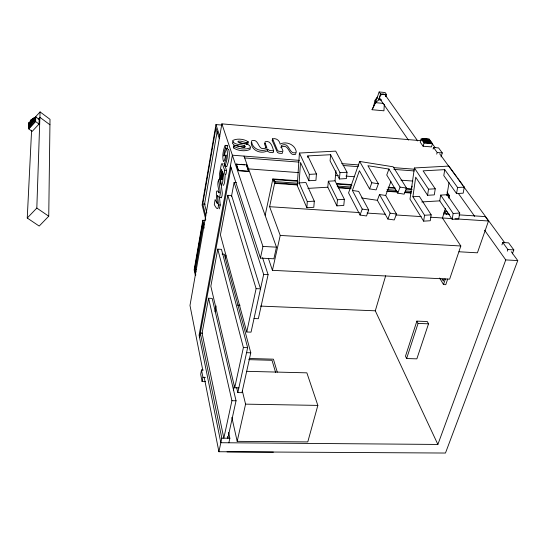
<?xml version="1.0" encoding="UTF-8"?>
<svg xmlns="http://www.w3.org/2000/svg" width="545" height="545" viewBox="0 0 545 545"><rect width="100%" height="100%" fill="white"/><g stroke="black" fill="none" stroke-linecap="round" stroke-linejoin="round"><path stroke-width="0.82" d="M223.859 155.557L224.472 150.836L225.514 148.267L225.126 145.222C223.239 150.229 221.91 156.326 223.484 161.593L224.479 160.162L225.957 154.814L226.304 155.529L225.957 158.983L224.499 163.541L224.86 166.518C226.768 161.225 228.464 154.719 226.727 149.139L226.018 149.861L223.947 156.156L223.859 155.557L225.112 155.659M31.596 130.282L27.25 218.027L39.186 226.066L48.743 216.215L50.011 119.321L40.078 111.929L33.225 119.348M218.749 179.796C216.528 183.897 218.927 188.808 219.199 193.059C214.076 184.462 217.496 204.096 217.339 203.619L215.118 199.565L214.287 204.6C220.718 216.958 217.659 197.011 217.435 195.485L219.553 197.774L220.425 193.025L218.749 179.796L220.602 179.925L222.305 193.155L222.013 195.962L221.216 197.835M219.254 208.864L220.255 205.009L219.56 197.93M27.25 218.027L36.822 208.067L40.078 111.929M28.98 125.009L28.769 128.899L32.189 131.393L39.008 124.049L39.172 119.423L35.786 116.916L34.662 118.136M221.536 178.699L222.462 171.205C223.532 172.234 222.36 183.018 221.536 178.699L222.782 178.787M28.769 128.899L35.595 121.528L35.786 116.916M28.742 124.832L28.619 127.074L29.471 127.694L34.928 121.808L35.091 118.108L34.24 117.482L28.824 123.347M28.619 127.074L34.076 121.174L34.24 117.482M29.273 122.182L28.599 122.911L28.469 125.241L29.321 125.868L33.415 121.446L33.518 119.137L32.666 118.51L31.992 119.246L31.896 121.092L29.171 124.035L29.273 122.182L30.132 122.809L30.064 124.042M28.469 125.241L32.557 120.82L32.666 118.51M31.848 120.513L31.774 121.896L30.922 121.269L30.997 119.886L31.848 120.513L31.167 121.242M224.635 170.347L224.383 172.561A2.963 0.606 -85.9 0 1 223.62 174.291L223.368 173.93L222.776 181.608L222.278 183.828L221.297 185.375C219.001 180.232 222.585 174.216 221.679 169.12L220.8 171.403L220.453 177.002L219.751 179.414L219.594 173.412L221.297 164.658A6.486 1.315 -85.9 0 1 222.285 163.609L224.635 170.347L226.536 170.483L226.284 172.704A2.963 0.613 -85.9 0 1 225.514 174.427L225.255 174.066L224.669 181.737L224.165 183.958L223.178 185.511M384.32 104.299L383.932 110.805L372.065 109.722L375.437 102.651L379.136 91.962L385.117 92.534L386.507 94.489L385.921 96.676M299.423 153.036L297.236 185.532L306.849 207.72L313.811 207.291L314.295 201.153L305.881 182.514L299.116 182.909L300.513 162.512L308.858 180.736L315.937 180.327L316.434 173.971L307.816 155.924L330.624 154.712L339.991 172.642L339.399 178.985L346.402 178.583L347.022 172.247L335.706 151.122L299.423 153.036L309.335 174.373L308.858 180.736M307.7 157.478L307.816 155.924M306.849 207.72L307.305 201.575L299.116 182.909M227.054 148.962L227.463 146.612L227.34 145.679L227.02 145.372L226.679 145.842M327.804 187.221L328.328 181.226L335.025 180.838L344.379 199.327L343.779 205.445L336.885 205.867L327.804 187.221L307.932 188.386M330.624 154.712L330.086 160.904L339.399 178.985M335.025 180.838L335.952 170.687M336.885 205.867L337.457 199.749L328.328 181.226M414.404 167.969L409.99 199.163L423.649 221.161L430.257 220.745L431.177 214.853L419.337 196.37L412.906 196.752L415.706 177.173L427.587 195.28L434.297 194.885L435.251 188.795L423.09 170.851L444.754 169.652L457.589 187.494L456.553 193.564L463.195 193.168L464.258 187.105L448.876 166.082L414.404 167.969L428.513 189.183L427.587 195.28M423.649 221.161L424.548 215.261L412.906 196.752M439.754 200.86L440.673 195.103L447.05 194.722L459.728 213.061L458.706 218.933L452.166 219.349L439.754 200.86L421.762 201.943M444.754 169.652L443.8 175.599L456.553 193.564M447.05 194.722L449.046 182.541M452.166 219.349L453.161 213.477L440.673 195.103M221.767 125.057L215.97 124.567L202.106 205.009L205.772 219.478M205.833 216.052L202.76 203.994L215.895 127.925L219.247 138.403M217.183 131.42L204.552 204.109L206.828 212.952M205.261 220.432L202.808 220.282L194.163 269.87L195.389 275.552M195.805 275.055L194.592 269.448L202.781 222.571L204.15 228.137M203.448 223.457L195.389 269.489L195.914 271.887M421.36 140.705L221.89 123.872L189.987 305.459L202.801 370.28M250.148 148.247L250.046 149.446C245.127 151.721 237.852 150.897 233.423 147.845L233.914 145.57L234.602 145.243L242.014 146.939L244.446 146.884L245.08 146.264C241.571 143.587 234.466 145.774 232.647 140.937L232.858 140.406C237.402 138.212 244.153 138.948 248.275 141.864L247.757 144.118L246.565 144.534M199.525 337.335L231.039 167.574M208.592 298.244L202.072 333.138L223.832 438.18L231.918 400.704L208.592 298.244L212.182 298.394L236.04 400.773L227.851 438.214L227.497 436.552M222.06 254.031L224.268 254.147L250.789 352.806L241.96 392.673L237.824 392.591L247.648 347.676L221.461 249.358L217.762 249.154L210.833 286.254L234.711 387.768L238.86 387.856M227.817 195.301L256.109 288.639L260.517 288.836L231.632 195.56L227.817 195.301L220.425 234.888L246.749 332L251.047 332.15L263.664 274.435L234.105 182.48L236.401 182.643M236.285 164.222L246.408 164.801L248.67 171.45L238.465 170.701L236.285 164.222L237.961 164.345M231.414 196.704L234.105 182.48M238.465 170.701L236.319 164.045M203.162 370.021L201.5 369.98L200.683 374.252L202.1 381.582L205.451 381.657M244.426 145.692L244.092 147.429L235.29 145.447M241.387 164.304L241.599 164.563M244.855 147.423L245.08 146.264M246.681 143.962L246.899 142.81L248.275 141.864M215.016 311.835L216.14 305.997M225.289 258.473L225.937 255.142M202.1 381.582L202.931 377.29L201.5 369.98M246.408 164.801L248.67 171.45M251.524 142.409L251.225 142.763C251.422 150.658 261.144 154.324 267.316 150.883L267.67 149.153L269.564 150.522L273.597 150.788C272.384 146.707 270.715 140.004 265.129 141.761L264.911 142.647L266.839 147.395C257.097 152.893 260.054 138.205 251.865 140.692L251.558 141.046C251.776 148.935 261.498 152.573 267.67 149.153M282.583 152.321L282.371 153.22L281.697 153.397L278.972 153.193L277.439 152.491L272.221 140.508L272.568 138.805C276.192 137.878 279.626 140.426 280.137 144.125C286.309 140.733 295.506 144.766 296.323 152.191L296.037 152.546C288.359 155.093 290.233 141.536 281.731 145.331L281.193 145.931L281.295 146.782L283.039 151.135L282.065 151.673L278.461 151.19L277.391 150.154L272.568 138.805M273.597 150.788L273.236 152.518L272.643 152.655L269.203 152.253L267.316 150.883M265.177 215.241L272.868 178.937L297.434 180.708M273.89 180.872L274.169 179.557L297.856 181.267M445.49 208.469L442.445 217.993L460.818 245.993L449.639 279.163L272.425 270.327L280.232 235.433L269.611 206.705L274.598 183.338L272.868 178.937M511.244 251.681L517.75 260.578L445.469 453.038L218.906 451.73L221.815 438.16L200.315 333.077L202.658 333.159M244.003 156.088L276.465 247.171L273.876 258.8L260.428 258.092L262.935 246.415L221.89 123.872M233.403 390.145L234.473 385.172M234.711 387.768L243.39 347.547L217.762 249.154M246.749 332L256.109 288.639M228.859 442.778L229.854 438.234L228.614 432.451M262.547 257.724L268.099 274.653L258.344 318.702L254.025 318.539M246.81 371.329L306.869 372.841L317.844 405.398L307.782 441.92L237.184 441.334L245.577 404.145L242.348 390.929M372.065 109.722L373.27 107.331L375.137 100.157L377.16 97.133L378.973 99.762L381.214 99.973M379.136 91.962L380.505 93.917L378.973 99.762L375.437 102.651L373.27 107.331M425.304 139.282L421.142 138.927L420.202 142.129L423.104 146.217L431.483 146.912L432.451 143.703L429.167 139.098M422.504 138.6L422.266 139.404L424.603 142.654L431.313 143.219L431.551 142.415L424.841 141.85L422.504 138.6L429.174 139.166M424.753 139.547L424.991 138.743L426.17 140.372L429.521 140.651L428.336 139.03L428.098 139.833L428.888 140.917M423.104 146.217L424.058 142.994L421.142 138.927M424.603 142.654L424.841 141.85M425.713 139.254L425.952 138.45L426.79 138.519L427.675 139.731L427.437 140.535L426.599 140.467L425.713 139.254L426.551 139.322L426.79 138.519M299.362 160.359L232.381 155.196L199.082 335.141L220.841 442.717L437.873 444.441L375.301 310.814L385.669 275.756M411.237 189.347L412.197 186.083M425.386 141.509L425.625 140.705L424.16 138.675L423.921 139.479L425.386 141.509L430.414 141.938L430.659 141.135L425.625 140.705M425.931 141.175L426.17 140.372M426.599 140.467L426.837 139.663L425.952 138.45M433.077 149.085L433.554 147.491L438.589 147.913L442.288 152.927L441.062 156.933M436.722 154.119L437.213 152.511L433.554 147.491M443.984 212.775L444.495 211.174L446.75 211.324L448.603 214.09M448.794 198.148L449.55 195.764L446.989 192.072M233.423 147.845L234.282 146.987M416.87 321.134L405.48 356.192L406.611 358.549L416.857 358.848L428.52 323.825L427.294 321.536L416.87 321.134L418.063 323.423L406.611 358.549M444.134 278.733L443.337 281.138L442.036 278.945M447.67 279.054L445.783 284.688L443.501 284.572L445.388 278.938M459.026 214.859L485.288 216.603L488.497 220.998L477.406 252.819L458.958 251.763M406.529 188.086L393.183 166.804L359.673 161.456L348.568 192.91L360.047 215.043L366.512 215.977L368.706 210.023L358.685 191.411L352.39 190.457L359.393 170.714L369.578 188.897L376.125 189.892L378.38 183.76L367.895 165.714L388.953 169.059L400.078 187.092L406.529 188.086L404.186 194.149L397.755 193.175L386.746 175.006L388.953 169.059M501.925 244.889L502.783 242.518L508.635 242.872L513.826 249.91L512.355 253.875M360.047 215.043L362.221 209.082L352.39 190.457M369.578 188.897L371.819 182.745L359.673 161.456M507.327 251.156L507.913 249.562L502.783 242.518M437.873 444.441L505.76 259.911L484.56 230.181M377.351 200.315L379.49 194.538L385.683 195.471L396.508 214.069L394.239 219.955L387.883 219.042L377.351 200.315L361.58 197.971M385.683 195.471L390.949 181.444M387.883 219.042L390.131 213.143L379.49 194.538M397.755 193.175L400.078 187.092M241.074 164.406L241.653 164.427M280.825 147.641L281.37 147.041C289.879 143.233 287.978 156.824 295.656 154.269L295.84 153.363M30.997 119.886L30.316 120.615L30.241 122.005L30.922 121.269M32.843 119.873L33.518 119.137M30.029 124.662L32.755 121.719M38.164 119.205L39.901 117.332L49.936 124.771M233.049 141.7L232.408 143.294L233.982 144.881M241.122 164.345L241.367 164.304M228.273 149.398L228.634 149.289C230.385 154.862 228.682 161.375 226.761 166.661L226.454 166.307M264.781 143.478L265.429 143.301M272.221 140.508L272.8 140.378M424.548 215.261L431.177 214.853M453.161 213.477L459.728 213.061M307.305 201.575L314.295 201.153M337.457 199.749L344.379 199.327M428.513 189.183L435.251 188.795M457.589 187.494L464.258 187.105M309.335 174.373L316.434 173.971M339.991 172.642L347.022 172.247M227.04 451.859L273.399 452.132M221.815 438.16L229.854 438.234M231.918 400.704L236.04 400.773M245.577 404.145L317.844 405.398M202.931 377.29L205.451 377.351M249.194 358.487L273.42 359.175L277.276 372.14M248.738 359.645L272.016 360.293L275.6 372.453M246.558 352.676L250.789 352.806M243.39 347.547L247.648 347.676M239.071 142.81L245.236 143.941M418.063 323.423L428.52 323.825M237.538 305.152L240.086 305.255M260.496 306.099L375.301 310.814M263.664 274.435L268.099 274.653M194.592 269.448L196.186 269.53M262.935 246.415L276.465 247.171M505.76 259.911L517.75 260.578M280.232 235.433L460.818 245.993M507.913 249.562L513.826 249.91M269.611 206.705L359.414 212.57M367.044 213.068L385.683 214.287M395.847 214.948L421.265 216.61M430.584 217.217L452.493 218.647M455 218.811L488.497 220.998M218.388 204.886L220.255 205.009M202.76 203.994L205.363 204.164M219.73 197.542L221.604 197.672M443.773 213.851L449.707 214.246M336.408 183.515L351.661 184.619M388.094 187.242L394.873 187.732M405.889 188.522L411.822 188.952M336.783 184.067L352.009 185.164M388.394 187.78L395.166 188.263M406.161 189.06L412.088 189.483M274.591 181.58L298.265 183.277M337.144 186.056L351.511 187.078M387.018 189.619L396.317 190.28M405.609 190.948L411.53 191.37M297.481 184.428L275.477 182.861L274.169 179.557M338.118 187.323L350.817 188.223M387.223 190.818L397.38 191.54M404.996 192.078L410.923 192.501M446.478 195.035L448.174 195.151L447.275 193.857M219.751 179.414L220.991 179.503M274.598 183.338L297.529 184.966M338.295 187.862L351.034 188.768M386.705 191.302L397.748 192.085M404.54 192.569L411.332 193.053M447.002 195.587L449.55 195.764M238.499 170.517L248.704 171.273M239.643 164.474L244.691 164.849M248.568 168.895L298.544 172.602M335.815 175.361L338.356 175.551M345.98 176.117L354.448 176.744M401.031 180.191L412.892 181.069M341.633 163.623L358.712 164.931M393.415 167.615L414.67 169.25M244.664 157.948L298.939 162.103M343.03 165.489L358.297 166.654M393.912 169.386L414.261 170.946M225.514 148.267L227.408 148.417M225.446 145.529L227.34 145.679M437.213 152.511L442.288 152.927M424.058 142.994L432.451 143.703M426.837 139.663L427.675 139.731M428.098 139.833L428.929 139.902M383.557 103.407L375.437 102.651L375.137 100.157M380.505 93.917L386.507 94.489M362.221 209.082L368.706 210.023M390.131 213.143L396.508 214.069M371.819 182.745L378.38 183.76M246.899 142.81L240.781 141.135L238.424 141.182L237.818 141.809C241.49 144.425 248.609 142.313 250.591 147.157L250.387 147.709C245.454 149.97 238.185 149.146 233.744 146.094M36.822 208.067L48.743 216.215M35.595 121.528L39.008 124.049M34.076 121.174L34.928 121.808M32.557 120.82L33.415 121.446M430.659 141.489L435.162 147.654M439.665 153.813L456.683 177.077M457.684 178.447L462.691 185.293M463.693 186.662L504.738 242.784M458.427 193.529L474.695 216.351M385.397 95.259L417.681 140.937M380.069 98.992L408.423 140.092M444.495 211.174L446.798 214.628M439.638 278.039L443.501 284.572M266.212 148.444L264.488 143.832M224.778 164.903L224.165 163.752A6.479 1.328 -85.9 0 0 223.838 163.732M268.372 258.303L272.425 270.327M230.433 165.721L260.428 258.092M215.97 124.567L219.819 136.488M225.03 165.7L226.536 170.483M202.808 220.282L204.007 225.092M236.646 387.624L237.824 392.591M231.857 417.429L237.184 441.334M204.28 377.76L218.906 451.73M381.214 99.871A3.25 2.759 -35.5 0 1 379.817 96.588A3.25 2.759 -35.5 0 1 383.244 94.19A3.25 2.759 -35.5 0 1 385.826 96.649"/></g></svg>
